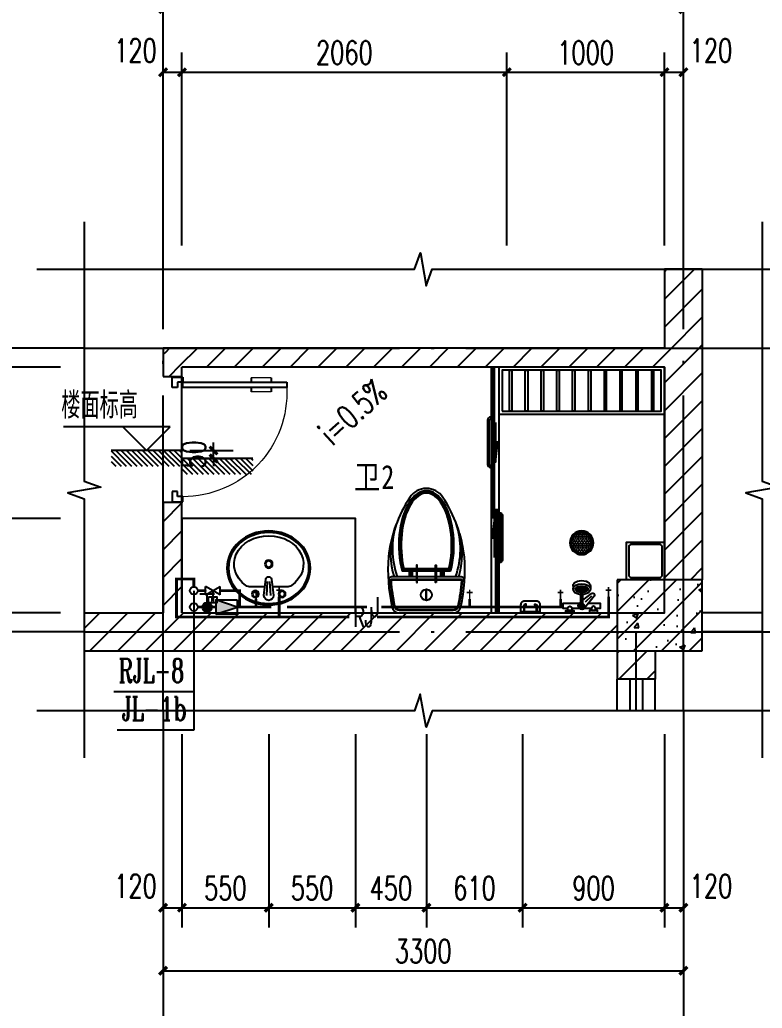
# Model space of a CAD drawing. Extents: x -216126 to 1846968, y -229642 to 543368.
# Drawn here: x 377261 to 381970, y 224737 to 231007 of the extents above; entities that cross this region are included whole.
import ezdxf
from ezdxf.enums import TextEntityAlignment as Align

# ---------------------------------------------------------------- set-up
doc = ezdxf.new("R2010")
doc.units = 0
doc.header["$LTSCALE"] = 1000
doc.header["$MEASUREMENT"] = 0
doc.linetypes.add('DOTE', pattern=[2.42, 2, -0.2, 0.02, -0.2])
doc.layers.get('Defpoints').update_dxf_attribs({"color": 250})
for name, color, linetype in [('AXIS', 171, 'Continuous'), ('COLUMN', 9, 'Continuous'), ('DIM_ELEV', 171, 'Continuous'), ('DIM_SYMB', 171, 'Continuous'), ('DIM_热给水', 3, 'Continuous'), ('DIM_给水', 3, 'Continuous'), ('DOTE', 8, 'DOTE'), ('EQUIP_给水', 7, 'Continuous'), ('EVALVE_给水', 7, 'Continuous'), ('PIPE-热给水', 5, 'Continuous'), ('PIPE-给水', 3, 'Continuous'), ('PM洁具与厨具', 8, 'Continuous'), ('PUB_DIM', 171, 'Continuous'), ('PUB_HATCH', 8, 'Continuous'), ('PUB_TEXT', 7, 'Continuous'), ('TEXT_热给水', 7, 'Continuous'), ('TEXT_给水', 7, 'Continuous'), ('TWT_TEXT', 7, 'Continuous'), ('VALVE_给水', 7, 'Continuous'), ('VPIPE-热给水', 5, 'Continuous'), ('VPIPE-给水', 3, 'Continuous'), ('WALL', 9, 'Continuous'), ('WINDOW', 8, 'Continuous'), ('填充', 8, 'Continuous'), ('室外线条', 151, 'Continuous'), ('看线', 149, 'Continuous')]:
    doc.layers.add(name, color=color, linetype=linetype)
doc.styles.add('_TCH_DIM', font='SIMPLEX', dxfattribs={"bigfont": 'GBCBIG'})
doc.styles.add('_TCH_DIM_T3', font='SIMPLEX', dxfattribs={"width": 0.705882, "bigfont": 'GBCBIG'})
doc.styles.add('_TWT_PIPETEXT', font='COMPLEX', dxfattribs={"width": 0.8, "height": 2.5, "bigfont": 'HZTXT'})
doc.styles.add('_TWT_SERIAL', font='COMPLEX', dxfattribs={"width": 0.8, "height": 3, "bigfont": 'HZTXT'})
doc.styles.add('HZ', font='rs', dxfattribs={"width": 0.8, "bigfont": 'hztxt'})
doc.styles.add('宋体', font='', dxfattribs={"width": 0.8})
doc.styles.get('宋体').set_extended_font_data('SimSun')
doc.dimstyles.new('_TCH_ARCH&&50', dxfattribs={"dimtxt": 148.75, "dimasz": 50, "dimexe": 125, "dimexo": 150, "dimgap": 50, "dimtad": 1, "dimdec": 0, "dimzin": 0, "dimdsep": 46, "dimtxsty": '_TCH_DIM_T3', "dimblk": 'ARCHTICK', "dimcen": 0.09, "dimclrt": 7, "dimazin": 2, "dimtfac": 1, "dimtdec": 0, "dimtix": 1, "dimtmove": 2, "dimatfit": 3, "dimfxl": 0, "dimtolj": 1, "dimtzin": 0, "dimarcsym": 0})
pattern_1 = [(45, (0, 89.76), (-88.388383, 88.388383), [])]

# ---------------------------------------------------------------- blocks, each defined once
blk = doc.blocks.new('洗脸盆-470x530')
at = {"layer": 'PM洁具与厨具', "color": 11}
for p, q in [((-12.4, -60), (-7.9, -150)), ((12.4, -60), (7.9, -150))]:
    blk.add_line(p, q, dxfattribs=at)
blk.add_lwpolyline([(30, -60, 1), (-30, -60), (-17.4, -165, 0.862374), (17.4, -165)], format="xyb", close=True, dxfattribs=at)
at = {"layer": 'PM洁具与厨具', "color": 130}
for points in [[(-115.5, -115, 0.156075), (-144.5, -124.3)], [(144.5, -124.3, 0.156075), (115.5, -115), (23.4, -115)]]:
    blk.add_lwpolyline(points, format="xyb", dxfattribs=at)
blk.add_lwpolyline([(-23.4, -115), (-115.5, -115)], dxfattribs=at)
at = {"layer": 'PM洁具与厨具', "color": 11}
for centre, radius in [((-85, -70), 22.5), ((-85, -70), 17.5), ((85, -70), 22.5), ((85, -70), 17.5), ((0, -260), 25), ((0, -260), 20)]:
    blk.add_circle(centre, radius, dxfattribs=at)
at = {"layer": 'PM洁具与厨具'}
blk.add_ellipse((0, -235), major_axis=(265, 0), ratio=0.886792, dxfattribs=at)
at = {"layer": 'PM洁具与厨具', "color": 11}
blk.add_ellipse((0, -235), major_axis=(255, 0), ratio=0.882353, dxfattribs=at)
at = {"layer": 'PM洁具与厨具', "color": 130}
blk.add_ellipse((0, -260), major_axis=(220, 0), ratio=0.818182, start_param=2.287513, end_param=7.137266, dxfattribs=at)
blk = doc.blocks.new('A$C687E1119')
at = {"layer": '填充', "color": 148}
for p, q in [((100, 1778), (122, 1800)), ((100, 1710), (190, 1800)), ((100, 1643), (257, 1800)), ((100, 1576), (300, 1776)), ((100, 1508), (300, 1708)), ((100, 1441), (300, 1641)), ((100, 1374), (300, 1574)), ((100, 1306), (300, 1506)), ((100, 1239), (300, 1439)), ((100, 1172), (300, 1372)), ((100, 1104), (300, 1304)), ((100, 1037), (300, 1237)), ((100, 970), (300, 1170)), ((0, 735), (300, 1035)), ((100, 902), (300, 1102)), ((0, 870), (30, 900)), ((0, 802), (98, 900)), ((233, 900), (300, 967)), ((0, 667), (200, 867)), ((0, 600), (200, 800)), ((0, 533), (200, 733)), ((0, 465), (200, 665)), ((0, 398), (200, 598)), ((0, 331), (200, 531)), ((0, 263), (200, 463)), ((0, 196), (200, 396)), ((0, 129), (200, 329)), ((0, 61), (200, 261)), ((6, 0), (200, 194)), ((73, 0), (200, 127)), ((141, 0), (200, 59))]:
    blk.add_line(p, q, dxfattribs=at)
at = {"layer": '看线', "color": 104}
blk.add_lwpolyline([(100, 1800), (100, 900), (0, 900), (0, 0)], dxfattribs=at)
blk = doc.blocks.new('卫生间排气道-BPW6-w')
at = {"layer": 'PM洁具与厨具'}
for points in [[(120, 0), (120, -240), (-120, -240), (-120, 0)], [(105, -25), (95, -15), (-95, -15), (-105, -25), (-105, -215), (-95, -225), (95, -225), (105, -215)]]:
    blk.add_lwpolyline(points, close=True, dxfattribs=at)
blk = doc.blocks.new('坐便器-480x790')
at = {"layer": 'PM洁具与厨具', "color": 11}
for p, q in [((-1, -80), (-1, -150)), ((1, -80), (1, -150)), ((-110, -265), (-110, -230)), ((-100, -265), (-100, -230)), ((-90, -265), (-90, -230)), ((90, -265), (90, -230)), ((100, -265), (100, -230)), ((110, -265), (110, -230))]:
    blk.add_line(p, q, dxfattribs=at)
at = {"layer": 'PM洁具与厨具', "color": 130}
blk.add_line((-153.7, -265), (153.7, -265), dxfattribs=at)
at = {"layer": 'PM洁具与厨具', "color": 8}
for p, q in [((-146.3, -275), (146.3, -275)), ((-142.5, -280), (142.5, -280))]:
    blk.add_line(p, q, dxfattribs=at)
at = {"layer": 'PM洁具与厨具'}
for points in [[(105.1, -733.3, 0.116498), (241.3, -355.7, 0.067215), (218.9, -39.5, 0.353588), (170, 0), (-170, 0, 0.353588), (-218.9, -39.5, 0.067215), (-241.3, -355.7, 0.116498), (-105.1, -733.3, 0.53931), (105.1, -733.3)], [(-241.2, -203.4, 0.433445), (-216.2, -230), (216.2, -230, 0.433445), (241.2, -203.4)]]:
    blk.add_lwpolyline(points, format="xyb", dxfattribs=at)
at = {"layer": 'PM洁具与厨具', "color": 130}
for points in [[(227.2, -204.3, -0.435336), (217.3, -215), (-217.3, -215, -0.435336), (-227.2, -204.3, -0.034952), (-204.2, -42.7, -0.353588), (-170, -15), (170, -15, -0.353588), (204.2, -42.7, -0.034952)], [(222.2, -204.6, -0.435336), (217.3, -210), (-217.3, -210, -0.435336), (-222.2, -204.6, -0.034952), (-199.3, -43.7, -0.353588), (-170, -20), (170, -20, -0.353588), (199.3, -43.7, -0.034952)]]:
    blk.add_lwpolyline(points, format="xyb", close=True, dxfattribs=at)
at = {"layer": 'PM洁具与厨具'}
for points in [[(-62.5, -192.5), (-57.5, -192.5), (-57.5, -302.5), (-62.5, -302.5)], [(62.5, -192.5), (57.5, -192.5), (57.5, -302.5), (62.5, -302.5)]]:
    blk.add_lwpolyline(points, close=True, dxfattribs=at)
at = {"layer": 'PM洁具与厨具', "color": 11}
blk.add_circle((0, -115), 35, dxfattribs=at)
at = {"layer": 'PM洁具与厨具'}
for centre, radius, start, end in [((272, -377.8), 499.3, 162.77655, 194.54869), ((304.8, -405), 520.4, 160.35017, 198.14654), ((-304.8, -405), 520.4, 341.85346, 19.64983), ((-272, -377.8), 499.3, 345.45131, 17.22345)]:
    blk.add_arc(centre, radius, start, end, dxfattribs=at)
at = {"layer": 'PM洁具与厨具', "color": 130}
blk.add_ellipse((0, -430), major_axis=(0, 345), ratio=0.507246, start_param=1.072123, end_param=5.211062, dxfattribs=at)
at = {"layer": 'PM洁具与厨具', "color": 8}
for major_axis, ratio, start_param, end_param in [((0, 335), 0.492537, 1.089773, 5.193412), ((0, 330), 0.484848, 1.098934, 5.184251)]:
    blk.add_ellipse((0, -430), major_axis=major_axis, ratio=ratio, start_param=start_param, end_param=end_param, dxfattribs=at)
blk = doc.blocks.new('置物架-75x125')
at = {"layer": 'PM洁具与厨具', "color": 100}
blk.add_line((-62.5, -10), (62.5, -10), dxfattribs=at)
for points in [[(-62.5, 0), (62.5, 0), (62.5, -50, -0.414214), (37.5, -75), (-37.5, -75, -0.414214), (-62.5, -50)], [(-32.5, -55, -0.414214), (-42.5, -45), (-42.5, -10), (-37.5, -10), (-37.5, -45, 0.414214), (-32.5, -50), (-27.5, -50), (-27.5, -55)], [(32.5, -55, 0.414214), (42.5, -45), (42.5, -10), (37.5, -10), (37.5, -45, -0.414214), (32.5, -50), (27.5, -50), (27.5, -55)]]:
    blk.add_lwpolyline(points, format="xyb", close=True, dxfattribs=at)
blk = doc.blocks.new('花洒组合-L400')
at = {"layer": 'PM洁具与厨具'}
h = blk.add_hatch(dxfattribs=at)
h.set_pattern_fill('HEX', color=120, scale=5, angle=180, style=0)
h.set_pattern_definition([(180, (12846.866, 522.663), (-1e-15, -8.24889), [4.7625, -9.525]), (300, (12846.866, 522.663), (7.1437483, 4.124445), [4.7625, -9.525]), (240, (12842.1035, 522.663), (7.1437483, -4.124445), [4.7625, -9.525])])
h.paths.add_polyline_path([(510, 0, 1), (380, 0, 1)])
at = {"layer": 'PM洁具与厨具', "color": 120}
for p, q in [((106.5, 61.5), (67.6, 22.6)), ((150.6, 30), (140.6, 30)), ((170.6, 55), (150.6, 55)), ((150.6, -30), (140.6, -30)), ((170.6, -55), (150.6, -55))]:
    blk.add_line(p, q, dxfattribs=at)
for points in [[(0, 50), (0, 100), (15, 100), (15, 50)], [(75, -2.5), (75, 2.5), (100, 2.5), (100, -2.5)], [(0, -50), (0, -100), (15, -100), (15, -50)]]:
    blk.add_lwpolyline(points, close=True, dxfattribs=at)
for points in [[(15, 62.5), (15, 87.5), (30, 87.5, -1), (30, 62.5)], [(130, 7.5, -1), (130, -7.5), (45, -7.5, -1), (45, 7.5)], [(45, -1.5, -1), (45, 1.5), (75, 1.5), (75, -1.5)], [(15, -62.5), (15, -87.5), (30, -87.5, 1), (30, -62.5)]]:
    blk.add_lwpolyline(points, format="xyb", close=True, dxfattribs=at)
blk.add_lwpolyline([(81.2, 7.5), (124.4, 61.8, 0.8), (106.8, 79.4), (30.1, 17.6, 0.441557), (28.7, -12), (33, -16.3, 0.441557), (62.6, -14.9), (68.7, -7.5)], format="xyb", dxfattribs=at)
for points in [[(30, 87.5), (30, 120), (60, 120), (60, 42.4)], [(30, 17.5), (30, 62.5)], [(30, -62.5), (30, -13.3)], [(60, -17.5), (60, -120), (30, -120), (30, -87.5)]]:
    blk.add_lwpolyline(points, dxfattribs=at)
for radius in [75, 65]:
    blk.add_circle((445, 0), radius, dxfattribs=at)
for centre, radius, start, end in [((45, 0), 15, 30, 330), ((120, 0), 7.5, 270, 90), ((135.6, 0), 5, 270, 90)]:
    blk.add_arc(centre, radius, start, end, dxfattribs=at)
for centre, major_axis, ratio, start_param, end_param in [((150.6, 0), (0, -55), 0.636364, 4.849179, 10.858784), ((140.6, 0), (0, -30), 0.333333, 4.963191, 10.744772), ((150.6, 0), (0, -40), 0.5, 5.35589, 10.352073), ((140.6, 0), (0, -25), 0.2, 4.913705, 10.794258), ((150.6, 0), (0, -35), 0.428571, 5.742086, 9.965877), ((150.6, 0), (0, -30), 0.333333, 0, 3.141593), ((170.6, 0), (0, -55), 0.636364, 0, 3.141593)]:
    blk.add_ellipse(centre, major_axis=major_axis, ratio=ratio, start_param=start_param, end_param=end_param, dxfattribs=at)
blk = doc.blocks.new('淋浴房-1100x1860')
at = {"layer": 'PM洁具与厨具'}
for points in [[(1082.5, -1056.2), (1082.5, -1071.2), (957.5, -1071.2)], [(477.5, -1093.8), (477.5, -1078.8), (602.5, -1078.8)]]:
    blk.add_hatch(color=130, dxfattribs=at).paths.add_polyline_path(points)
for p, q in [((317.5, -1050), (0, -1050)), ((627.3, -1050), (327.7, -1050)), ((1560, -1050), (637.5, -1050))]:
    blk.add_line(p, q, dxfattribs=at)
for points in [[(922.5, -1100), (0, -1100), (0, 0), (1560, 0), (1560, -1100), (1242.5, -1100)], [(1232.3, -1100), (932.7, -1100)]]:
    blk.add_lwpolyline(points, dxfattribs=at)
at = {"layer": 'PM洁具与厨具', "color": 130}
for points in [[(1260, -1050), (1260, 0), (1560, 0), (1560, -1050)], [(1280, -1030), (1280, -20), (1540, -20), (1540, -1030)], [(1280, -82.5), (1280, -67.5), (1540, -67.5), (1540, -82.5)], [(1280, -182.5), (1280, -167.5), (1540, -167.5), (1540, -182.5)], [(1280, -282.5), (1280, -267.5), (1540, -267.5), (1540, -282.5)], [(1280, -382.5), (1280, -367.5), (1540, -367.5), (1540, -382.5)], [(1280, -467.5), (1280, -482.5), (1540, -482.5), (1540, -467.5)], [(1280, -567.5), (1280, -582.5), (1540, -582.5), (1540, -567.5)], [(1280, -667.5), (1280, -682.5), (1540, -682.5), (1540, -667.5)], [(1280, -767.5), (1280, -782.5), (1540, -782.5), (1540, -767.5)], [(1280, -867.5), (1280, -882.5), (1540, -882.5), (1540, -867.5)], [(1280, -967.5), (1280, -982.5), (1540, -982.5), (1540, -967.5)], [(655, -1057.5), (655, -1072.5), (0, -1072.5), (0, -1057.5)], [(1560, -1077.5), (1560, -1092.5), (605, -1092.5), (605, -1077.5)]]:
    blk.add_lwpolyline(points, close=True, dxfattribs=at)
at = {"layer": 'PM洁具与厨具', "color": 120}
for points in [[(342.5, -1037.5), (612.5, -1037.5, -0.414214), (627.5, -1052.5), (627.5, -1057.5), (637.5, -1057.5), (637.5, -1047.5, 0.414214), (617.5, -1027.5), (337.5, -1027.5, 0.414214), (317.5, -1047.5), (317.5, -1057.5), (327.5, -1057.5), (327.5, -1052.5, -0.414214)], [(947.5, -1112.5), (1217.5, -1112.5, 0.414214), (1232.5, -1097.5), (1232.5, -1092.5), (1242.5, -1092.5), (1242.5, -1102.5, -0.414214), (1222.5, -1122.5), (942.5, -1122.5, -0.414214), (922.5, -1102.5), (922.5, -1092.5), (932.5, -1092.5), (932.5, -1097.5, 0.414214)]]:
    blk.add_lwpolyline(points, format="xyb", close=True, dxfattribs=at)
at = {"layer": 'PM洁具与厨具', "color": 130}
for points in [[(1207.5, -1071.2), (957.5, -1071.2), (1082.5, -1056.2), (1082.5, -1071.2)], [(352.5, -1078.8), (602.5, -1078.8), (477.5, -1093.8), (477.5, -1078.8)]]:
    blk.add_lwpolyline(points, dxfattribs=at)
at = {"layer": 'PM洁具与厨具'}
blk.add_blockref('花洒组合-L400', (0, -525), dxfattribs=at)
at = {"layer": 'PM洁具与厨具', "rotation": 90}
blk.add_blockref('置物架-75x125', (0, -850), dxfattribs=at)
blk = doc.blocks.new('$DorLib2D$00000009')
for p, q in [((0.4129, 0.9053), (0.4129, 0.0807)), ((0.4541, 0.9053), (0.4129, 0.9053)), ((0.4541, 0.0807), (0.4541, 0.9053)), ((0.4129, 0.7822), (0.378, 0.7822)), ((0.489, 0.7822), (0.4541, 0.7822)), ((0.4129, 0.6235), (0.378, 0.6235)), ((0.489, 0.6235), (0.4541, 0.6235)), ((-0.4941, 0.0807), (-0.4529, 0.0807)), ((-0.4941, -0.0018), (-0.4941, 0.0807)), ((-0.4529, 0.0807), (-0.4529, 0.0395)), ((0.4129, 0.0807), (0.4541, 0.0807)), ((0.4953, 0.0807), (0.4541, 0.0807)), ((0.4541, 0.0807), (0.4541, 0.0395)), ((0.4953, -0.0018), (0.4953, 0.0807)), ((-0.4529, 0.0395), (-0.4117, 0.0395)), ((-0.4117, 0.0395), (-0.4117, -0.0018)), ((0.4541, 0.0395), (0.4129, 0.0395)), ((0.4129, 0.0395), (0.4129, -0.0018)), ((-0.4941, -0.0018), (-0.4941, -0.0018)), ((-0.4117, -0.0018), (-0.4941, -0.0018)), ((0.4129, -0.0018), (0.4953, -0.0018)), ((0.4953, -0.0018), (0.4953, -0.0018))]:
    blk.add_line(p, q)
at = {"lineweight": 13}
for p, q in [((0.378, 0.7822), (0.378, 0.6235)), ((0.489, 0.7822), (0.489, 0.6235))]:
    blk.add_line(p, q, dxfattribs=at)
blk.add_arc((0.3716, 0.0817), 0.8246, 87.13397, 180.07167, dxfattribs=at)
blk = doc.blocks.new('_ArchTick')
at = {"color": 0, "linetype": 'ByBlock', "const_width": 0.4}
blk.add_lwpolyline([(-0.5, -0.5), (0.5, 0.5)], dxfattribs=at)
blk = doc.blocks.new('*D563')
at = {"layer": 'AXIS', "color": 0, "lineweight": -2}
for p, q in [((378169.5, 229574.3), (378169.5, 231199.3)), ((381469.5, 229574.3), (381469.5, 231199.3)), ((378169.5, 231074.3), (381469.5, 231074.3))]:
    blk.add_line(p, q, dxfattribs=at)
at = {"layer": 'Defpoints', "color": 0}
for p in [(381469.5, 231074.3), (378169.5, 229424.3), (381469.5, 229424.3)]:
    blk.add_point(p, dxfattribs=at)
at = {"layer": 'AXIS', "color": 0, "lineweight": -2, "xscale": 50, "yscale": 50, "zscale": 50, "rotation": 180}
blk.add_blockref('_ArchTick', (378169.5, 231074.3), dxfattribs=at)
at = {"layer": 'AXIS', "color": 0, "lineweight": -2, "xscale": 50, "yscale": 50, "zscale": 50}
blk.add_blockref('_ArchTick', (381469.5, 231074.3), dxfattribs=at)
at = {"layer": 'AXIS', "color": 7, "insert": (379819.5, 231198.7), "char_height": 148.75, "attachment_point": 5, "style": '_TCH_DIM_T3'}
blk.add_mtext('\\A1;3300', dxfattribs=at)
blk = doc.blocks.new('*D564')
at = {"layer": 'AXIS', "color": 0, "lineweight": -2}
for p, q in [((378169.5, 229574.3), (378169.5, 230799.3)), ((378289.5, 229574.3), (378289.5, 230799.3)), ((378169.5, 230674.3), (378289.5, 230674.3))]:
    blk.add_line(p, q, dxfattribs=at)
at = {"layer": 'Defpoints', "color": 0}
for p in [(378289.5, 230674.3), (378169.5, 229424.3), (378289.5, 229424.3)]:
    blk.add_point(p, dxfattribs=at)
at = {"layer": 'AXIS', "color": 0, "lineweight": -2, "xscale": 50, "yscale": 50, "zscale": 50, "rotation": 180}
blk.add_blockref('_ArchTick', (378169.5, 230674.3), dxfattribs=at)
at = {"layer": 'AXIS', "color": 0, "lineweight": -2, "xscale": 50, "yscale": 50, "zscale": 50}
blk.add_blockref('_ArchTick', (378289.5, 230674.3), dxfattribs=at)
at = {"layer": 'AXIS', "color": 7, "insert": (377994.5, 230811.8), "char_height": 148.75, "attachment_point": 5, "style": '_TCH_DIM_T3'}
blk.add_mtext('\\A1;120', dxfattribs=at)
blk = doc.blocks.new('*D565')
at = {"layer": 'AXIS', "color": 0, "lineweight": -2}
for p, q in [((378289.5, 229574.3), (378289.5, 230799.3)), ((380349.5, 229574.3), (380349.5, 230799.3)), ((378289.5, 230674.3), (380349.5, 230674.3))]:
    blk.add_line(p, q, dxfattribs=at)
at = {"layer": 'Defpoints', "color": 0}
for p in [(380349.5, 230674.3), (378289.5, 229424.3), (380349.5, 229424.3)]:
    blk.add_point(p, dxfattribs=at)
at = {"layer": 'AXIS', "color": 0, "lineweight": -2, "xscale": 50, "yscale": 50, "zscale": 50, "rotation": 180}
blk.add_blockref('_ArchTick', (378289.5, 230674.3), dxfattribs=at)
at = {"layer": 'AXIS', "color": 0, "lineweight": -2, "xscale": 50, "yscale": 50, "zscale": 50}
blk.add_blockref('_ArchTick', (380349.5, 230674.3), dxfattribs=at)
at = {"layer": 'AXIS', "color": 7, "insert": (379319.5, 230798.7), "char_height": 148.75, "attachment_point": 5, "style": '_TCH_DIM_T3'}
blk.add_mtext('\\A1;2060', dxfattribs=at)
blk = doc.blocks.new('*D566')
at = {"layer": 'AXIS', "color": 0, "lineweight": -2}
for p, q in [((380349.5, 229574.3), (380349.5, 230799.3)), ((381349.5, 229574.3), (381349.5, 230799.3)), ((380349.5, 230674.3), (381349.5, 230674.3))]:
    blk.add_line(p, q, dxfattribs=at)
at = {"layer": 'Defpoints', "color": 0}
for p in [(381349.5, 230674.3), (380349.5, 229424.3), (381349.5, 229424.3)]:
    blk.add_point(p, dxfattribs=at)
at = {"layer": 'AXIS', "color": 0, "lineweight": -2, "xscale": 50, "yscale": 50, "zscale": 50, "rotation": 180}
blk.add_blockref('_ArchTick', (380349.5, 230674.3), dxfattribs=at)
at = {"layer": 'AXIS', "color": 0, "lineweight": -2, "xscale": 50, "yscale": 50, "zscale": 50}
blk.add_blockref('_ArchTick', (381349.5, 230674.3), dxfattribs=at)
at = {"layer": 'AXIS', "color": 7, "insert": (380849.5, 230798.7), "char_height": 148.75, "attachment_point": 5, "style": '_TCH_DIM_T3'}
blk.add_mtext('\\A1;1000', dxfattribs=at)
blk = doc.blocks.new('*D567')
at = {"layer": 'AXIS', "color": 0, "lineweight": -2}
for p, q in [((381349.5, 229574.3), (381349.5, 230799.3)), ((381469.5, 229574.3), (381469.5, 230799.3)), ((381349.5, 230674.3), (381469.5, 230674.3))]:
    blk.add_line(p, q, dxfattribs=at)
at = {"layer": 'Defpoints', "color": 0}
for p in [(381469.5, 230674.3), (381349.5, 229424.3), (381469.5, 229424.3)]:
    blk.add_point(p, dxfattribs=at)
at = {"layer": 'AXIS', "color": 0, "lineweight": -2, "xscale": 50, "yscale": 50, "zscale": 50, "rotation": 180}
blk.add_blockref('_ArchTick', (381349.5, 230674.3), dxfattribs=at)
at = {"layer": 'AXIS', "color": 0, "lineweight": -2, "xscale": 50, "yscale": 50, "zscale": 50}
blk.add_blockref('_ArchTick', (381469.5, 230674.3), dxfattribs=at)
at = {"layer": 'AXIS', "color": 7, "insert": (381644.5, 230811.8), "char_height": 148.75, "attachment_point": 5, "style": '_TCH_DIM_T3'}
blk.add_mtext('\\A1;120', dxfattribs=at)
blk = doc.blocks.new('*D568')
at = {"layer": 'AXIS', "color": 0, "lineweight": -2}
for p, q in [((378169.5, 226474.3), (378169.5, 224849.3)), ((381469.5, 226474.3), (381469.5, 224849.3)), ((378169.5, 224974.3), (381469.5, 224974.3))]:
    blk.add_line(p, q, dxfattribs=at)
at = {"layer": 'Defpoints', "color": 0}
for p in [(378169.5, 226624.3), (381469.5, 226624.3), (381469.5, 224974.3)]:
    blk.add_point(p, dxfattribs=at)
at = {"layer": 'AXIS', "color": 0, "lineweight": -2, "xscale": 50, "yscale": 50, "zscale": 50, "rotation": 180}
blk.add_blockref('_ArchTick', (378169.5, 224974.3), dxfattribs=at)
at = {"layer": 'AXIS', "color": 0, "lineweight": -2, "xscale": 50, "yscale": 50, "zscale": 50}
blk.add_blockref('_ArchTick', (381469.5, 224974.3), dxfattribs=at)
at = {"layer": 'AXIS', "color": 7, "insert": (379819.5, 225098.7), "char_height": 148.75, "attachment_point": 5, "style": '_TCH_DIM_T3'}
blk.add_mtext('\\A1;3300', dxfattribs=at)
blk = doc.blocks.new('*D569')
at = {"layer": 'AXIS', "color": 0, "lineweight": -2}
for p, q in [((378169.5, 226474.3), (378169.5, 225249.3)), ((378289.5, 226474.3), (378289.5, 225249.3)), ((378169.5, 225374.3), (378289.5, 225374.3))]:
    blk.add_line(p, q, dxfattribs=at)
at = {"layer": 'Defpoints', "color": 0}
for p in [(378169.5, 226624.3), (378289.5, 226624.3), (378289.5, 225374.3)]:
    blk.add_point(p, dxfattribs=at)
at = {"layer": 'AXIS', "color": 0, "lineweight": -2, "xscale": 50, "yscale": 50, "zscale": 50, "rotation": 180}
blk.add_blockref('_ArchTick', (378169.5, 225374.3), dxfattribs=at)
at = {"layer": 'AXIS', "color": 0, "lineweight": -2, "xscale": 50, "yscale": 50, "zscale": 50}
blk.add_blockref('_ArchTick', (378289.5, 225374.3), dxfattribs=at)
at = {"layer": 'AXIS', "color": 7, "insert": (377994.5, 225511.8), "char_height": 148.75, "attachment_point": 5, "style": '_TCH_DIM_T3'}
blk.add_mtext('\\A1;120', dxfattribs=at)
blk = doc.blocks.new('*D570')
at = {"layer": 'AXIS', "color": 0, "lineweight": -2}
for p, q in [((378289.5, 226474.3), (378289.5, 225249.3)), ((378839.5, 226474.3), (378839.5, 225249.3)), ((378289.5, 225374.3), (378839.5, 225374.3))]:
    blk.add_line(p, q, dxfattribs=at)
at = {"layer": 'Defpoints', "color": 0}
for p in [(378289.5, 226624.3), (378839.5, 226624.3), (378839.5, 225374.3)]:
    blk.add_point(p, dxfattribs=at)
at = {"layer": 'AXIS', "color": 0, "lineweight": -2, "xscale": 50, "yscale": 50, "zscale": 50, "rotation": 180}
blk.add_blockref('_ArchTick', (378289.5, 225374.3), dxfattribs=at)
at = {"layer": 'AXIS', "color": 0, "lineweight": -2, "xscale": 50, "yscale": 50, "zscale": 50}
blk.add_blockref('_ArchTick', (378839.5, 225374.3), dxfattribs=at)
at = {"layer": 'AXIS', "color": 7, "insert": (378564.5, 225498.7), "char_height": 148.75, "attachment_point": 5, "style": '_TCH_DIM_T3'}
blk.add_mtext('\\A1;550', dxfattribs=at)
blk = doc.blocks.new('*D571')
at = {"layer": 'AXIS', "color": 0, "lineweight": -2}
for p, q in [((378839.5, 226474.3), (378839.5, 225249.3)), ((379389.5, 226474.3), (379389.5, 225249.3)), ((378839.5, 225374.3), (379389.5, 225374.3))]:
    blk.add_line(p, q, dxfattribs=at)
at = {"layer": 'Defpoints', "color": 0}
for p in [(378839.5, 226624.3), (379389.5, 226624.3), (379389.5, 225374.3)]:
    blk.add_point(p, dxfattribs=at)
at = {"layer": 'AXIS', "color": 0, "lineweight": -2, "xscale": 50, "yscale": 50, "zscale": 50, "rotation": 180}
blk.add_blockref('_ArchTick', (378839.5, 225374.3), dxfattribs=at)
at = {"layer": 'AXIS', "color": 0, "lineweight": -2, "xscale": 50, "yscale": 50, "zscale": 50}
blk.add_blockref('_ArchTick', (379389.5, 225374.3), dxfattribs=at)
at = {"layer": 'AXIS', "color": 7, "insert": (379114.5, 225498.7), "char_height": 148.75, "attachment_point": 5, "style": '_TCH_DIM_T3'}
blk.add_mtext('\\A1;550', dxfattribs=at)
blk = doc.blocks.new('*D572')
at = {"layer": 'AXIS', "color": 0, "lineweight": -2}
for p, q in [((379389.5, 226474.3), (379389.5, 225249.3)), ((379839.5, 226474.3), (379839.5, 225249.3)), ((379389.5, 225374.3), (379839.5, 225374.3))]:
    blk.add_line(p, q, dxfattribs=at)
at = {"layer": 'Defpoints', "color": 0}
for p in [(379389.5, 226624.3), (379839.5, 226624.3), (379839.5, 225374.3)]:
    blk.add_point(p, dxfattribs=at)
at = {"layer": 'AXIS', "color": 0, "lineweight": -2, "xscale": 50, "yscale": 50, "zscale": 50, "rotation": 180}
blk.add_blockref('_ArchTick', (379389.5, 225374.3), dxfattribs=at)
at = {"layer": 'AXIS', "color": 0, "lineweight": -2, "xscale": 50, "yscale": 50, "zscale": 50}
blk.add_blockref('_ArchTick', (379839.5, 225374.3), dxfattribs=at)
at = {"layer": 'AXIS', "color": 7, "insert": (379614.5, 225498.7), "char_height": 148.75, "attachment_point": 5, "style": '_TCH_DIM_T3'}
blk.add_mtext('\\A1;450', dxfattribs=at)
blk = doc.blocks.new('*D573')
at = {"layer": 'AXIS', "color": 0, "lineweight": -2}
for p, q in [((379839.5, 226474.3), (379839.5, 225249.3)), ((380449.5, 226474.3), (380449.5, 225249.3)), ((379839.5, 225374.3), (380449.5, 225374.3))]:
    blk.add_line(p, q, dxfattribs=at)
at = {"layer": 'Defpoints', "color": 0}
for p in [(379839.5, 226624.3), (380449.5, 226624.3), (380449.5, 225374.3)]:
    blk.add_point(p, dxfattribs=at)
at = {"layer": 'AXIS', "color": 0, "lineweight": -2, "xscale": 50, "yscale": 50, "zscale": 50, "rotation": 180}
blk.add_blockref('_ArchTick', (379839.5, 225374.3), dxfattribs=at)
at = {"layer": 'AXIS', "color": 0, "lineweight": -2, "xscale": 50, "yscale": 50, "zscale": 50}
blk.add_blockref('_ArchTick', (380449.5, 225374.3), dxfattribs=at)
at = {"layer": 'AXIS', "color": 7, "insert": (380144.5, 225498.7), "char_height": 148.75, "attachment_point": 5, "style": '_TCH_DIM_T3'}
blk.add_mtext('\\A1;610', dxfattribs=at)
blk = doc.blocks.new('*D574')
at = {"layer": 'AXIS', "color": 0, "lineweight": -2}
for p, q in [((380449.5, 226474.3), (380449.5, 225249.3)), ((381349.5, 226474.3), (381349.5, 225249.3)), ((380449.5, 225374.3), (381349.5, 225374.3))]:
    blk.add_line(p, q, dxfattribs=at)
at = {"layer": 'Defpoints', "color": 0}
for p in [(380449.5, 226624.3), (381349.5, 226624.3), (381349.5, 225374.3)]:
    blk.add_point(p, dxfattribs=at)
at = {"layer": 'AXIS', "color": 0, "lineweight": -2, "xscale": 50, "yscale": 50, "zscale": 50, "rotation": 180}
blk.add_blockref('_ArchTick', (380449.5, 225374.3), dxfattribs=at)
at = {"layer": 'AXIS', "color": 0, "lineweight": -2, "xscale": 50, "yscale": 50, "zscale": 50}
blk.add_blockref('_ArchTick', (381349.5, 225374.3), dxfattribs=at)
at = {"layer": 'AXIS', "color": 7, "insert": (380899.5, 225498.7), "char_height": 148.75, "attachment_point": 5, "style": '_TCH_DIM_T3'}
blk.add_mtext('\\A1;900', dxfattribs=at)
blk = doc.blocks.new('*D575')
at = {"layer": 'AXIS', "color": 0, "lineweight": -2}
for p, q in [((381349.5, 226474.3), (381349.5, 225249.3)), ((381469.5, 226474.3), (381469.5, 225249.3)), ((381349.5, 225374.3), (381469.5, 225374.3))]:
    blk.add_line(p, q, dxfattribs=at)
at = {"layer": 'Defpoints', "color": 0}
for p in [(381349.5, 226624.3), (381469.5, 226624.3), (381469.5, 225374.3)]:
    blk.add_point(p, dxfattribs=at)
at = {"layer": 'AXIS', "color": 0, "lineweight": -2, "xscale": 50, "yscale": 50, "zscale": 50, "rotation": 180}
blk.add_blockref('_ArchTick', (381349.5, 225374.3), dxfattribs=at)
at = {"layer": 'AXIS', "color": 0, "lineweight": -2, "xscale": 50, "yscale": 50, "zscale": 50}
blk.add_blockref('_ArchTick', (381469.5, 225374.3), dxfattribs=at)
at = {"layer": 'AXIS', "color": 7, "insert": (381644.5, 225511.8), "char_height": 148.75, "attachment_point": 5, "style": '_TCH_DIM_T3'}
blk.add_mtext('\\A1;120', dxfattribs=at)
blk = doc.blocks.new('*D576')
at = {"layer": 'AXIS', "color": 0, "lineweight": -2}
for p, q in [((377519.5, 227244.3), (376294.5, 227244.3)), ((376419.5, 227124.3), (376419.5, 227244.3)), ((377519.5, 227124.3), (376294.5, 227124.3))]:
    blk.add_line(p, q, dxfattribs=at)
at = {"layer": 'Defpoints', "color": 0}
for p in [(376419.5, 227244.3), (377669.5, 227244.3), (377669.5, 227124.3)]:
    blk.add_point(p, dxfattribs=at)
at = {"layer": 'AXIS', "color": 0, "lineweight": -2, "xscale": 50, "yscale": 50, "zscale": 50}
for p, rotation in [((376419.5, 227244.3), 90), ((376419.5, 227124.3), 270)]:
    blk.add_blockref('_ArchTick', p, dxfattribs=dict(at, rotation=rotation))
at = {"layer": 'AXIS', "color": 7, "insert": (376282, 226949.3), "char_height": 148.75, "attachment_point": 5, "rotation": 90, "style": '_TCH_DIM_T3'}
blk.add_mtext('\\A1;120', dxfattribs=at)
blk = doc.blocks.new('*D577')
at = {"layer": 'AXIS', "color": 0, "lineweight": -2}
for p, q in [((377519.5, 227844.3), (376294.5, 227844.3)), ((376419.5, 227244.3), (376419.5, 227844.3)), ((377519.5, 227244.3), (376294.5, 227244.3))]:
    blk.add_line(p, q, dxfattribs=at)
at = {"layer": 'Defpoints', "color": 0}
for p in [(376419.5, 227844.3), (377669.5, 227844.3), (377669.5, 227244.3)]:
    blk.add_point(p, dxfattribs=at)
at = {"layer": 'AXIS', "color": 0, "lineweight": -2, "xscale": 50, "yscale": 50, "zscale": 50}
for p, rotation in [((376419.5, 227844.3), 90), ((376419.5, 227244.3), 270)]:
    blk.add_blockref('_ArchTick', p, dxfattribs=dict(at, rotation=rotation))
at = {"layer": 'AXIS', "color": 7, "insert": (376295.1, 227544.3), "char_height": 148.75, "attachment_point": 5, "rotation": 90, "style": '_TCH_DIM_T3'}
blk.add_mtext('\\A1;600', dxfattribs=at)
blk = doc.blocks.new('*D578')
at = {"layer": 'AXIS', "color": 0, "lineweight": -2}
for p, q in [((377519.5, 228804.3), (376294.5, 228804.3)), ((376419.5, 227844.3), (376419.5, 228804.3)), ((377519.5, 227844.3), (376294.5, 227844.3))]:
    blk.add_line(p, q, dxfattribs=at)
at = {"layer": 'Defpoints', "color": 0}
for p in [(376419.5, 228804.3), (377669.5, 228804.3), (377669.5, 227844.3)]:
    blk.add_point(p, dxfattribs=at)
at = {"layer": 'AXIS', "color": 0, "lineweight": -2, "xscale": 50, "yscale": 50, "zscale": 50}
for p, rotation in [((376419.5, 228804.3), 90), ((376419.5, 227844.3), 270)]:
    blk.add_blockref('_ArchTick', p, dxfattribs=dict(at, rotation=rotation))
at = {"layer": 'AXIS', "color": 7, "insert": (376295.1, 228324.3), "char_height": 148.75, "attachment_point": 5, "rotation": 90, "style": '_TCH_DIM_T3'}
blk.add_mtext('\\A1;960', dxfattribs=at)
blk = doc.blocks.new('*D579')
at = {"layer": 'AXIS', "color": 0, "lineweight": -2}
for p, q in [((377519.5, 228924.3), (376294.5, 228924.3)), ((376419.5, 228804.3), (376419.5, 228924.3)), ((377519.5, 228804.3), (376294.5, 228804.3))]:
    blk.add_line(p, q, dxfattribs=at)
at = {"layer": 'Defpoints', "color": 0}
for p in [(376419.5, 228924.3), (377669.5, 228924.3), (377669.5, 228804.3)]:
    blk.add_point(p, dxfattribs=at)
at = {"layer": 'AXIS', "color": 0, "lineweight": -2, "xscale": 50, "yscale": 50, "zscale": 50}
for p, rotation in [((376419.5, 228924.3), 90), ((376419.5, 228804.3), 270)]:
    blk.add_blockref('_ArchTick', p, dxfattribs=dict(at, rotation=rotation))
at = {"layer": 'AXIS', "color": 7, "insert": (376282, 229099.3), "char_height": 148.75, "attachment_point": 5, "rotation": 90, "style": '_TCH_DIM_T3'}
blk.add_mtext('\\A1;120', dxfattribs=at)
blk = doc.blocks.new('*D580')
at = {"layer": 'AXIS', "color": 0, "lineweight": -2}
for p, q in [((377519.5, 228924.3), (375894.5, 228924.3)), ((376019.5, 227124.3), (376019.5, 228924.3)), ((377519.5, 227124.3), (375894.5, 227124.3))]:
    blk.add_line(p, q, dxfattribs=at)
at = {"layer": 'Defpoints', "color": 0}
for p in [(376019.5, 228924.3), (377669.5, 228924.3), (377669.5, 227124.3)]:
    blk.add_point(p, dxfattribs=at)
at = {"layer": 'AXIS', "color": 0, "lineweight": -2, "xscale": 50, "yscale": 50, "zscale": 50}
for p, rotation in [((376019.5, 228924.3), 90), ((376019.5, 227124.3), 270)]:
    blk.add_blockref('_ArchTick', p, dxfattribs=dict(at, rotation=rotation))
at = {"layer": 'AXIS', "color": 7, "insert": (375895.1, 228024.3), "char_height": 148.75, "attachment_point": 5, "rotation": 90, "style": '_TCH_DIM_T3'}
blk.add_mtext('\\A1;1800', dxfattribs=at)
blk = doc.blocks.new('*D581')
at = {"layer": 'Defpoints', "color": 0}
for p in [(378189.5, 228274.7), (378489.5, 228274.7), (378189.5, 228224.7)]:
    blk.add_point(p, dxfattribs=at)
at = {"layer": 'PUB_DIM', "color": 0, "lineweight": -2}
for p, q in [((378489.5, 228274.7), (378489.5, 228324.7)), ((378339.5, 228274.7), (378614.5, 228274.7)), ((378489.5, 228224.7), (378489.5, 228274.7)), ((378339.5, 228224.7), (378614.5, 228224.7)), ((378489.5, 228224.7), (378489.5, 228174.7))]:
    blk.add_line(p, q, dxfattribs=at)
at = {"layer": 'PUB_DIM', "color": 0, "lineweight": -2, "xscale": 50, "yscale": 50, "zscale": 50}
for p, rotation in [((378489.5, 228274.7), 270), ((378489.5, 228224.7), 90)]:
    blk.add_blockref('_ArchTick', p, dxfattribs=dict(at, rotation=rotation))
at = {"layer": 'PUB_DIM', "color": 7, "insert": (378365.1, 228249.7), "char_height": 148.75, "attachment_point": 5, "rotation": 90, "style": '_TCH_DIM_T3'}
blk.add_mtext('\\A1;50', dxfattribs=at)
blk = doc.blocks.new('$VALVE$00000497')
for p, q in [((78, 138), (-78, 138)), ((0, 50), (0, 138))]:
    blk.add_line(p, q)
at = {"const_width": 49.6}
blk.add_lwpolyline([(25, 0, 1), (-25, 0, 1)], format="xyb", close=True, dxfattribs=at)
blk.add_circle((0, 0), 50)
blk = doc.blocks.new('$VALVE$00000752')
for p, q in [((-112.5, 75), (112.5, 75)), ((112.5, 75), (112.5, -75)), ((112.5, -75), (-112.5, -75))]:
    blk.add_line(p, q)
blk.add_lwpolyline([(-112.5, -75), (112.5, 0), (-112.5, 75)], close=True)
for p in [(-112.5, 0), (112.5, 0)]:
    blk.add_point(p)
blk.add_solid([(-112.5, 75), (112.5, 0), (-112.5, -75)])
blk = doc.blocks.new('$TwtSys$00000320')
at = {"const_width": 20}
for points in [[(0, 0), (0, -121)], [(-37, -83), (37, -83)]]:
    blk.add_lwpolyline(points, dxfattribs=at)
blk = doc.blocks.new('$EVALVE$00000018')
for p, q in [((-125, 72), (125, -72)), ((125, 72), (-125, -72)), ((-125, 72), (-125, -72)), ((0, 0), (0, 104)), ((125, 72), (125, -72))]:
    blk.add_line(p, q)
blk.add_lwpolyline([(73, 106), (-66, 106), (-66, 206), (73, 206)], close=True)
for p in [(-125, 0), (125, 0)]:
    blk.add_point(p)
at = {"style": 'HZ', "width": 0.758801}
blk.add_text('M', height=69.3, dxfattribs=at).set_placement((-24, 125), (26, 125), align=Align.FIT)

msp = doc.modelspace()

# ---------------------------------------------------------------- hatches: boundary and pattern name
at = {"layer": 'PIPE-热给水', "linetype": 'Continuous'}
for points in [[(378254.5, 227459.1), (378254.5, 227467.9), (378245.8, 227467.9)], [(378254.5, 227459.1), (378245.8, 227459.1), (378245.8, 227467.9)], [(378364.7, 227459.1), (378373.5, 227459.1), (378373.5, 227467.9)], [(378364.7, 227459.1), (378364.7, 227467.9), (378373.5, 227467.9)], [(378254.5, 227219), (378254.5, 227210.2), (378245.8, 227210.2)], [(378254.5, 227219), (378245.8, 227219), (378245.8, 227210.2)], [(380995, 227219), (380995, 227210.2), (381003.8, 227210.2)], [(380995, 227219), (381003.8, 227219), (381003.8, 227210.2)]]:
    msp.add_hatch(color=256, dxfattribs=at).paths.add_polyline_path(points)
at = {"layer": 'PIPE-给水', "linetype": 'Continuous'}
for points in [[(378655, 227385.5), (378655, 227394.2), (378663.8, 227394.2)], [(378655, 227385.5), (378663.8, 227385.5), (378663.8, 227394.2)], [(380690.5, 227281.5), (380690.5, 227272.7), (380699.3, 227272.7)], [(380690.5, 227281.5), (380699.3, 227281.5), (380699.3, 227272.7)]]:
    msp.add_hatch(color=256, dxfattribs=at).paths.add_polyline_path(points)
at = {"layer": 'PUB_HATCH'}
h = msp.add_hatch(dxfattribs=at)
h.set_pattern_fill('普通砖', color=256, scale=50, style=0)
h.set_pattern_definition(pattern_1)
h.paths.add_polyline_path([(381349.5, 229424.3), (381349.5, 228924.3), (381429.5, 228884.3), (381589.5, 228924.3), (381589.5, 229424.3)])
h = msp.add_hatch(dxfattribs=at)
h.set_pattern_fill('普通砖', color=256, scale=50, style=0)
h.set_pattern_definition(pattern_1)
h.paths.add_polyline_path([(381429.5, 228884.3), (381349.5, 228924.3), (378169.5, 228924.3), (378289.5, 228804.3), (381349.5, 228804.3)])
h = msp.add_hatch(dxfattribs=at)
h.set_pattern_fill('普通砖', color=256, scale=50, style=0)
h.set_pattern_definition(pattern_1)
h.paths.add_polyline_path([(378169.5, 228924.3), (378169.5, 228744.3), (378289.5, 228744.3), (378289.5, 228804.3)])
h = msp.add_hatch(dxfattribs=at)
h.set_pattern_fill('普通砖', color=256, scale=50, style=0)
h.set_pattern_definition(pattern_1)
h.paths.add_polyline_path([(381349.5, 227454.3), (381589.5, 227454.3), (381589.5, 228924.3), (381429.5, 228884.3), (381349.5, 228804.3)])
h = msp.add_hatch(dxfattribs=at)
h.set_pattern_fill('普通砖', color=256, scale=50, style=0)
h.set_pattern_definition(pattern_1)
h.paths.add_polyline_path([(378289.5, 227244.3), (378289.5, 227944.3), (378169.5, 227944.3), (378169.5, 227244.3), (378209.5, 227164.3)])
h = msp.add_hatch(dxfattribs=at)
h.set_pattern_fill('钢筋混凝土', color=256, scale=50, style=0)
h.set_pattern_definition([(45, (0, 0), (-88.388348, 88.388348), []), (50, (0, 0), (358.6301, -31.37607), [37.5, -412.5]), (355, (0, 0), (-69.37567, 376.09607), [30, -330]), (100.4514, (29.9, -2.6), (289.2547, 344.71977), [31.8701, -350.57106]), (46.1842, (0, 100), (533.62052, -82.7595), [56.25, -618.75]), (96.6356, (44.47, 93.1), (467.33135, 487.05894), [47.80514, -525.8565]), (351.1842, (0, 100), (467.331, 487.0593), [45, -495]), (21, (50, 75), (298.45353, -201.30945), [37.5, -412.5]), (326, (50, 75), (121.65767, 362.57502), [30, -330]), (71.4514, (74.87, 58.22), (420.11131, 161.26525), [31.8701, -350.57106]), (37.5, (0, 0), (6.079928, 166.446927), [0, -326, 0, -335, 0, -331.25]), (7.5, (0, 0), (131.53477, 197.205856), [0, -191, 0, -318.5, 0, -126.25]), (327.5, (-111.5, 0), (266.91122, -11.277436), [0, -125, 0, -390, 0, -517.5]), (317.5, (-161.5, 0), (291.59308, 50.05249), [0, -162.5, 0, -259, 0, -367.5])])
h.paths.add_polyline_path([(381589.5, 227454.3), (381049.5, 227454.3), (381049.5, 227004.3), (381589.5, 227004.3)])
h = msp.add_hatch(dxfattribs=at)
h.set_pattern_fill('普通砖', color=256, scale=50, style=0)
h.set_pattern_definition(pattern_1)
h.paths.add_polyline_path([(377669.5, 227004.3), (378169.5, 227004.3), (378209.5, 227164.3), (378169.5, 227244.3), (377669.5, 227244.3)])
h = msp.add_hatch(dxfattribs=at)
h.set_pattern_fill('普通砖', color=256, scale=50, style=0)
h.set_pattern_definition(pattern_1)
h.paths.add_polyline_path([(381049.5, 227004.3), (381049.5, 227244.3), (378289.5, 227244.3), (378209.5, 227164.3), (378169.5, 227004.3)])
h = msp.add_hatch(dxfattribs=at)
h.set_pattern_fill('普通砖', color=256, scale=50, style=0)
h.set_pattern_definition(pattern_1)
h.paths.add_polyline_path([(381289.5, 227004.3), (381049.5, 227004.3), (381049.5, 226824.3), (381289.5, 226824.3)])

# ---------------------------------------------------------------- linework, layer by layer
at = {"layer": 'AXIS'}
for p, q in [((378169.5, 229424.3), (378169.5, 231424.3)), ((381469.5, 229424.3), (381469.5, 231424.3)), ((377669.5, 228924.3), (375669.5, 228924.3)), ((381969.5, 228924.3), (383969.5, 228924.3)), ((377669.5, 227124.3), (375669.5, 227124.3)), ((381969.5, 227124.3), (383969.5, 227124.3)), ((378169.5, 226624.3), (378169.5, 224624.3)), ((381469.5, 226624.3), (381469.5, 224624.3))]:
    msp.add_line(p, q, dxfattribs=at)
at = {"layer": 'COLUMN'}
for p, q in [((381589.5, 227454.3), (381049.5, 227454.3)), ((381049.5, 227454.3), (381049.5, 227004.3)), ((381589.5, 227004.3), (381589.5, 227454.3)), ((381049.5, 227004.3), (381589.5, 227004.3))]:
    msp.add_line(p, q, dxfattribs=at)
at = {"layer": 'DIM_ELEV'}
for p, q in [((378214.5, 228424.7), (377538.8, 228424.7)), ((378064.5, 228274.7), (377914.5, 228424.7)), ((378064.5, 228274.7), (378214.5, 228424.7))]:
    msp.add_line(p, q, dxfattribs=at)
at = {"layer": 'DIM_SYMB'}
for points in [[(377669.5, 229724.3), (377669.5, 228080.6), (377774.5, 228042.3), (377564.5, 228005.3), (377669.5, 227968.1), (377669.5, 226324.3)], [(381969.5, 229724.3), (381969.5, 228080.6), (382074.5, 228042.3), (381864.5, 228005.3), (381969.5, 227968.1), (381969.5, 226324.3)], [(377369.5, 229424.3), (379763.2, 229424.3), (379801.5, 229529.3), (379838.5, 229319.3), (379875.7, 229424.3), (382269.5, 229424.3)], [(382269.5, 226624.3), (379875.7, 226624.3), (379837.5, 226519.3), (379800.5, 226729.3), (379763.2, 226624.3), (377369.5, 226624.3)]]:
    msp.add_lwpolyline(points, dxfattribs=at)
msp.add_lwpolyline([(379751.4, 228693.3, 0, 0, 0), (379292.2, 228273.6, 40, 0, 0), (379181.5, 228172.4, 0, 0, 0)], format="xyseb", dxfattribs=at)
at = {"layer": 'DIM_热给水'}
for p, q in [((378364.7, 227385.5), (378364.7, 226743.5)), ((378364.7, 226743.5), (377857.3, 226743.5))]:
    msp.add_line(p, q, dxfattribs=at)
at = {"layer": 'DIM_给水'}
for p, q in [((378364.7, 227330.3), (378364.7, 226501.5)), ((378364.7, 226501.5), (377878.7, 226501.5))]:
    msp.add_line(p, q, dxfattribs=at)
at = {"layer": 'DOTE'}
for p, q in [((378169.5, 226624.3), (378169.5, 229424.3)), ((381469.5, 226624.3), (381469.5, 229424.3)), ((377669.5, 228924.3), (381969.5, 228924.3)), ((377669.5, 227124.3), (381969.5, 227124.3)), ((381169.5, 226624.3), (381169.5, 227124.3))]:
    msp.add_line(p, q, dxfattribs=at)
at = {"layer": 'PIPE-热给水', "linetype": 'Continuous', "ltscale": 0.5, "const_width": 17.5}
for points in [[(378364.7, 227459.1), (378254.5, 227459.1)], [(378254.5, 227459.1), (378254.5, 227219)], [(378364.7, 227410.5), (378364.7, 227459.1)], [(378906, 227219), (378906, 227348)], [(380995, 227219), (380995, 227348)], [(378254.5, 227219), (378906, 227219)], [(378906, 227219), (379351.1, 227219)], [(379526.9, 227219), (380995, 227219)]]:
    msp.add_lwpolyline(points, dxfattribs=at)
at = {"layer": 'PIPE-给水', "linetype": 'Continuous', "ltscale": 0.5, "const_width": 17.5}
for points in [[(378438.7, 227385.5), (378389.7, 227385.5)], [(378655, 227385.5), (378532.4, 227385.5)], [(378655, 227385.5), (378655, 227281.5)], [(378759.5, 227281.5), (378759.5, 227332)], [(380114, 227281.5), (380114, 227332)], [(380690.5, 227281.5), (380690.5, 227332)], [(378389.7, 227281.5), (378505, 227281.5)], [(378640, 227281.5), (378655, 227281.5)], [(378655, 227281.5), (378759.5, 227281.5)], [(378655, 227281.5), (378655, 227281)], [(378759.5, 227281.5), (378856, 227281.5)], [(378956, 227281.5), (379462.5, 227281.5)], [(379554.5, 227281.5), (380114, 227281.5)], [(380114, 227281.5), (380690.5, 227281.5)]]:
    msp.add_lwpolyline(points, dxfattribs=at)
at = {"layer": 'PM洁具与厨具'}
msp.add_lwpolyline([(378289.5, 227244.3), (379389.5, 227244.3), (379389.5, 227844.3), (378289.5, 227844.3)], close=True, dxfattribs=at)
msp.add_lwpolyline([(378289.5, 227244.3), (379389.5, 227244.3), (379389.5, 227844.3), (378289.5, 227844.3)], close=True, dxfattribs=at)
at = {"layer": 'VPIPE-热给水', "linetype": 'Continuous'}
msp.add_circle((378364.7, 227385.5), 25, dxfattribs=at)
at = {"layer": 'VPIPE-给水', "linetype": 'Continuous'}
msp.add_circle((378364.7, 227281.5), 25, dxfattribs=at)
at = {"layer": 'WALL'}
for p, q in [((381349.5, 229424.3), (381349.5, 228924.3)), ((381589.5, 229424.3), (381349.5, 229424.3)), ((381589.5, 229424.3), (381589.5, 228924.3)), ((381349.5, 228924.3), (378169.5, 228924.3)), ((378169.5, 228924.3), (378169.5, 228744.3)), ((381589.5, 228924.3), (381589.5, 227454.3)), ((378169.5, 228744.3), (378289.5, 228744.3)), ((381349.5, 228804.3), (378289.5, 228804.3)), ((378289.5, 228744.3), (378289.5, 228804.3)), ((381349.5, 228804.3), (381349.5, 227454.3)), ((378289.5, 227944.3), (378169.5, 227944.3)), ((378169.5, 227944.3), (378169.5, 227244.3)), ((378289.5, 227244.3), (378289.5, 227944.3)), ((377669.5, 227244.3), (378169.5, 227244.3)), ((377669.5, 227244.3), (377669.5, 227004.3)), ((378289.5, 227244.3), (381049.5, 227244.3)), ((381169.5, 227124.3), (381169.5, 227124.3)), ((381319.5, 227124.3), (381319.5, 227124.3)), ((381469.5, 227124.3), (381469.5, 227124.3)), ((377669.5, 227004.3), (378169.5, 227004.3)), ((378169.5, 227004.3), (381049.5, 227004.3)), ((381049.5, 227004.3), (381049.5, 226824.3)), ((381289.5, 227004.3), (381289.5, 226824.3)), ((381289.5, 226824.3), (381049.5, 226824.3))]:
    msp.add_line(p, q, dxfattribs=at)
at = {"layer": 'WINDOW'}
msp.add_line((378289.5, 227944.3), (378289.5, 228744.3), dxfattribs=at)
at = {"layer": 'WINDOW', "extrusion": (0, 0, -1)}
for p, q in [((381049.5, 226624.3), (381049.5, 226824.3)), ((381129.5, 226824.3), (381129.5, 226624.3)), ((381209.5, 226824.3), (381209.5, 226624.3)), ((381289.5, 226624.3), (381289.5, 226824.3))]:
    msp.add_line(p, q, dxfattribs=at)
at = {"layer": '室外线条'}
for points in [[(381969.5, 227244.3), (381589.5, 227244.3)], [(381969.5, 227124.3), (381589.5, 227124.3)]]:
    msp.add_lwpolyline(points, dxfattribs=at)

# ---------------------------------------------------------------- block references
at = {"xscale": 0.5, "yscale": 0.5, "zscale": 0.5, "rotation": 270}
msp.add_blockref('A$C687E1119', (377839.5, 228274.7), dxfattribs=at)
at = {"layer": 'EQUIP_给水', "xscale": 0.5, "yscale": 0.5, "zscale": 0.5, "rotation": 180}
for p in [(378759.5, 227332), (378906, 227348), (380114, 227332), (380690.5, 227332), (380995, 227348)]:
    msp.add_blockref('$TwtSys$00000320', p, dxfattribs=at)
at = {"layer": 'EVALVE_给水', "xscale": 0.375, "yscale": 0.375, "zscale": 0.375, "rotation": 180}
msp.add_blockref('$EVALVE$00000018', (378485.5, 227385.5), dxfattribs=at)
at = {"layer": 'PM洁具与厨具', "xscale": -1}
for name, p, rotation in [('淋浴房-1100x1860', (381349.5, 227244.3), 270), ('洗脸盆-470x530', (378839.5, 227294.3), 180), ('洗脸盆-470x530', (378839.5, 227294.3), 180)]:
    msp.add_blockref(name, p, dxfattribs=dict(at, rotation=rotation))
at = {"layer": 'PM洁具与厨具', "rotation": 180}
msp.add_blockref('坐便器-480x790', (379839.5, 227244.3), dxfattribs=at)
at = {"layer": 'PM洁具与厨具'}
msp.add_blockref('卫生间排气道-BPW6-w', (381229.5, 227694.3), dxfattribs=at)
at = {"layer": 'VALVE_给水', "xscale": 0.6, "yscale": 0.6, "zscale": 0.6}
for name, p in [('$VALVE$00000497', (378449, 227281.5)), ('$VALVE$00000752', (378572.5, 227281.5))]:
    msp.add_blockref(name, p, dxfattribs=at)
at = {"layer": 'WINDOW', "xscale": 800, "yscale": -800, "zscale": 800, "rotation": 90}
msp.add_blockref('$DorLib2D$00000009', (378229.5, 228344.3), dxfattribs=at)

# ---------------------------------------------------------------- texts
at = {"layer": 'PUB_TEXT', "style": '_TCH_DIM', "width": 0.705882}
msp.add_text('i=0.5%', height=148.75, rotation=42.42774, dxfattribs=at).set_placement((379242.8, 228299.6))
at = {"layer": 'PUB_TEXT', "style": '_TCH_DIM'}
msp.add_text('楼面标高', height=168.79, dxfattribs=at).set_placement((377523.8, 228477.2))
at = {"layer": 'PUB_TEXT', "style": '宋体', "width": 0.8}
for s, p in [('卫', (379380.7, 228030.8)), ('2', (379553.5, 228030.8))]:
    msp.add_text(s, height=151.9, dxfattribs=at).set_placement(p)
at = {"layer": 'TEXT_热给水', "style": '_TWT_PIPETEXT', "width": 0.64}
msp.add_text('RJ', height=125, dxfattribs=at).set_placement((379376.1, 227156.5))
at = {"layer": 'TEXT_给水', "style": '_TWT_PIPETEXT', "width": 0.64}
msp.add_text('J', height=125, dxfattribs=at).set_placement((379487.5, 227219))
at = {"layer": 'TWT_TEXT', "style": '_TWT_SERIAL', "width": 0.64}
for s, p in [('RJL-8', (377887.3, 226803.5)), ('JL-1b', (377908.7, 226561.5))]:
    msp.add_text(s, height=150, dxfattribs=at).set_placement(p)

# ---------------------------------------------------------------- dimensions: what is measured, and where the dimension line sits
at = {"layer": 'AXIS'}
for p1, p2, distance, picture, middle in [((378169.5, 229424.3), (381469.5, 229424.3), 1650, '*D563', (379819.5, 231198.7)), ((378289.5, 229424.3), (380349.5, 229424.3), 1250, '*D565', (379319.5, 230798.7)), ((380349.5, 229424.3), (381349.5, 229424.3), 1250, '*D566', (380849.5, 230798.7)), ((377669.5, 227124.3), (377669.5, 228924.3), 1650, '*D580', (375895.1, 228024.3)), ((377669.5, 227844.3), (377669.5, 228804.3), 1250, '*D578', (376295.1, 228324.3)), ((377669.5, 227244.3), (377669.5, 227844.3), 1250, '*D577', (376295.1, 227544.3)), ((378169.5, 226624.3), (381469.5, 226624.3), -1650, '*D568', (379819.5, 225098.7)), ((378289.5, 226624.3), (378839.5, 226624.3), -1250, '*D570', (378564.5, 225498.7)), ((378839.5, 226624.3), (379389.5, 226624.3), -1250, '*D571', (379114.5, 225498.7)), ((379389.5, 226624.3), (379839.5, 226624.3), -1250, '*D572', (379614.5, 225498.7)), ((379839.5, 226624.3), (380449.5, 226624.3), -1250, '*D573', (380144.5, 225498.7)), ((380449.5, 226624.3), (381349.5, 226624.3), -1250, '*D574', (380899.5, 225498.7))]:
    dim = msp.add_aligned_dim(p1=p1, p2=p2, distance=distance, dimstyle='_TCH_ARCH&&50', dxfattribs=at)
    dim.commit()
    dim.dimension.update_dxf_attribs({"geometry": picture, "text_midpoint": middle})
for base, p1, p2, angle, picture, middle in [((378289.5, 230674.3), (378169.5, 229424.3), (378289.5, 229424.3), 0, '*D564', (377994.5, 230811.8)), ((381469.5, 230674.3), (381349.5, 229424.3), (381469.5, 229424.3), 0, '*D567', (381644.5, 230811.8)), ((376419.5, 228924.3), (377669.5, 228804.3), (377669.5, 228924.3), 90, '*D579', (376282, 229099.3)), ((376419.5, 227244.3), (377669.5, 227124.3), (377669.5, 227244.3), 90, '*D576', (376282, 226949.3)), ((378289.5, 225374.3), (378169.5, 226624.3), (378289.5, 226624.3), 0, '*D569', (377994.5, 225511.8)), ((381469.5, 225374.3), (381349.5, 226624.3), (381469.5, 226624.3), 0, '*D575', (381644.5, 225511.8))]:
    dim = msp.add_linear_dim(base=base, p1=p1, p2=p2, angle=angle, dimstyle='_TCH_ARCH&&50', dxfattribs=at)
    dim.commit()
    dim.dimension.update_dxf_attribs({"geometry": picture, "text_midpoint": middle, "dimtype": 161})
at = {"layer": 'PUB_DIM'}
dim = msp.add_aligned_dim(p1=(378189.5, 228224.7), p2=(378189.5, 228274.7), distance=-300, dimstyle='_TCH_ARCH&&50', dxfattribs=at)
dim.commit()
dim.dimension.update_dxf_attribs({"geometry": '*D581', "text_midpoint": (378365.1, 228249.7)})

doc.saveas('drawing.dxf')
